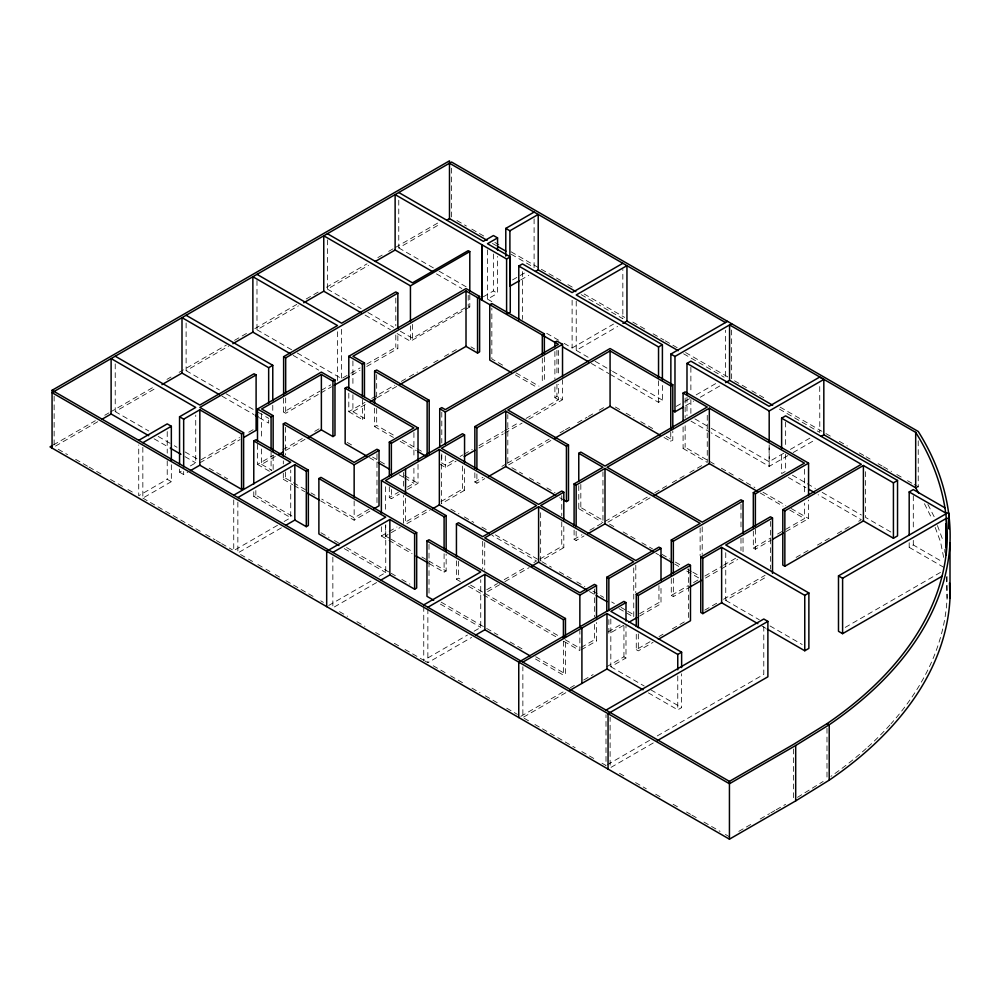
<?xml version="1.0" encoding="UTF-8"?>
<svg xmlns="http://www.w3.org/2000/svg" width="1000" height="1000" viewBox="0 0 1000 1000"><rect width="100%" height="100%" fill="white"/><g stroke="black" fill="none" stroke-linecap="round" stroke-linejoin="round"><path stroke-width="0.75" stroke-dasharray="5 3.75" d="M797.45 797.35L823.138 781.462M53.412 444.925L95.312 420.725M104.775 415.262L108.837 412.925M110.188 412.15L154.8 386.388M166.962 379.363L171.012 377.025M179.125 372.337L226.438 345.025M234.55 340.337L249.425 331.763M254.825 328.638L296.737 304.438M306.2 298.975L318.363 291.95M326.475 287.275L367.025 263.863M377.837 257.613L383.25 254.488M388.663 251.375L394.062 248.25M395.412 247.463L438.675 222.488M55.462 446.112L99.188 420.875M115.225 363.9L115.225 411.613L156.625 387.713M186.112 322.975L186.112 370.688L228.837 346.012M256.988 280.512L256.988 329.762L298.387 305.863M327.4 239.862L327.4 289.113L368.575 265.338M398.762 200.2L398.762 247.913L440.15 224.013M171.337 464.738L171.337 481.662L167.225 479.288L138.725 495.737L138.725 444.95M179.55 469.1L179.55 472.175L182.25 470.625M190.338 465.95L195.725 462.837L195.725 415.125M201.163 459.7L239.5 437.562M248.762 432.212L254.05 429.162M283.625 398.237L283.625 412.088L319.988 391.1M321.337 390.312L330.763 384.875M297.288 353.025L341.613 378.612L349.538 374.038M350.863 373.275L360.112 367.925M366.725 364.113L395.8 347.325L397.85 348.512L397.85 333.125M483.375 296.762L493.45 290.95L497.562 293.325L497.562 256.388M512.525 279.925L526.013 272.15M400.337 331.225L412.5 338.237L468.212 306.062L469.8 306.975L469.8 294.662M199.838 462.837L240.025 439.637M283.625 412.088L285.675 413.275L319.462 393.775M320.825 392.987L331.625 386.75M351.9 375.037L360.012 370.363M366.775 366.463L397.85 348.512M397.1 333.55L410.438 341.25L469.8 306.975M142.838 447.325L142.838 498.113L171.337 481.662M179.55 472.175L183.663 474.55L187.7 472.212M487.488 249.887L487.488 299.137L497.562 293.325M520.688 279.975L528.775 275.3M257.5 444.387L257.5 464.4L273.463 455.175M282.787 449.8L304.075 437.5M314.725 431.35L320.05 428.275M348.8 393.212L348.8 411.688L364.963 402.35M371.7 398.462L394.6 385.238M401.337 381.35L408.075 377.463M409.425 376.675L417.512 372.013M422.9 368.9L428.288 365.788M433.675 362.675L439.062 359.562M444.45 356.45L456.575 349.45M261.613 449L261.613 464.4L276.212 455.962M285.512 450.588L305.438 439.087M352.912 394.75L352.912 411.688L366.375 403.913M377.15 397.688L397.337 386.025M348.8 411.688L362.4 419.538L364.45 418.35L364.45 402.95M253.775 491.737L253.775 496.35L255.837 495.163L292.2 516.163M283.312 473.15L283.312 479.3L285.375 478.113L292.113 482.013M374.625 408.125L374.625 426.587L376.675 425.4L395.525 436.287M564.075 343.35L572.112 347.987L613.488 324.1M576.225 301.112L576.225 350.363L617.6 326.475M277.475 525.337L233.738 550.6L233.738 499.8M284.1 521.512L290.725 517.688L290.725 469.975M239.175 552.2L281.588 527.712M554.888 386.925L554.888 397.7L556.938 396.512L562.525 399.725L562.525 379.725M368.913 509.3L354.15 517.825L321.775 499.137M389.312 486.75L389.312 497.525L398.375 492.287M407.438 487.05L413.913 483.312L413.913 466.388M453.387 460.363L445.312 465.025L441.788 462.987L441.788 453.762M460.125 456.475L462.812 454.925M464.162 454.15L472.238 449.487M478.975 445.6L503.212 431.6M504.55 430.825L519.362 422.275M526.1 418.387L558.413 399.725L558.413 384.338M439.725 464.175L445.312 467.4L456.087 461.175M478.988 447.962L503.25 433.95M504.588 433.175L522.112 423.062M528.837 419.175L562.525 399.725M320.737 500.913L354.15 520.2L369.862 511.125M389.312 497.525L391.362 498.713L399.363 494.087M407.362 489.475L418.025 483.312L418.025 463.3M381.362 526.75L381.362 535.988L387.875 532.225M389.175 531.475L396.987 526.962M426.3 510.037L403.5 523.2L403.5 495.5M441.05 501.525L462.512 489.137L464.562 490.325L464.562 465.7M474.85 472.775L474.85 482.013L482.962 477.325M501.887 466.4L505.95 464.05M507.3 463.275L549.225 439.075M560.037 432.825L564.1 430.487M565.45 429.7L572.212 425.8M577.612 422.675L587.087 417.212M588.438 416.438L593.85 413.312M599.25 410.188L604.663 407.062M385.475 525.212L385.475 535.988L400.2 527.487M406.9 523.612L429.888 510.337M464.562 490.325L441.413 503.688L441.413 454.438M474.85 482.013L476.9 483.2L484.775 478.65M550.875 440.5L507.812 465.35L507.812 414.562M328.738 605.45L372.475 580.188M379.113 576.362L385.737 572.537L385.737 524.825M676.188 406.4L684.188 401.788M685.512 401.025L689.513 398.713M696.162 394.875L718.8 381.8M376.587 582.562L332.85 607.825L332.85 553.95M685.638 405.7L693.625 401.087M700.275 397.238L721.587 384.938M429.412 563.725L444.1 572.2L446.15 571.013L446.15 554.087M664.013 437.45L670.75 441.35L672.8 440.163L672.8 430.925M456.438 560.85L456.438 579.325L458.488 578.138L461.175 579.688M578.775 485.613L578.775 508.7L580.825 507.512L603.663 520.688M683.088 426.925L683.088 448.475L685.138 447.287L716 465.1M486.712 589.763L497.488 583.538M504.212 579.65L525.763 567.212M533.85 562.55L536.538 560.988L492 535.275M539.888 559.062L561.75 546.438L563.812 547.625L563.812 524.538M574.1 530.075L574.1 539.312L581.962 534.763M589.837 530.225L602.95 522.65L602.95 471.863M605 521.462L648.062 496.613M654.788 492.725L666.9 485.737M672.275 482.625L684.388 475.637M689.775 472.525L701.875 465.538M499.538 584.725L484.725 593.288L559.763 636.6M504.925 581.613L529.175 567.625M563.812 547.625L540.65 560.988L540.65 510.2M574.1 539.312L576.15 540.5L584.025 535.95M650.113 497.8L607.062 522.65L615.1 527.3M405.037 649.488L423.75 660.3L467.488 635.037M474.113 631.213L480.737 627.388L480.737 579.675M783.725 453.237L769.075 461.7L711.1 428.237M790.387 449.4L810.375 437.85M424.775 660.888L427.863 662.675L471.6 637.413M787.837 455.613L769.188 466.388L711.25 432.85M793.175 452.537L814.488 440.225M581.188 647.438L594.462 639.775L596.512 640.962L596.512 622.5M608.138 631.875L621.613 624.1M639.65 613.688L658.95 602.55L661 603.737L661 585.262M671.287 578.5L671.287 595.425L688.337 585.575M693.575 582.55L700.138 578.763M704.875 576.038L722.262 566M723.6 565.225L735.638 558.275M753.325 531.125L753.325 548.062L770.812 537.962M777.537 534.075L784.275 530.188M785.612 529.412L804.45 518.538L804.45 503.15M581.138 649.837L596.512 640.962M623.562 625.35L608.85 633.837L608.85 616.912M639.612 616.087L661 603.737M671.287 595.425L673.337 596.613L688.088 588.1M705.512 578.038L720.25 569.525M721.6 568.75L737.675 559.462M753.325 548.062L755.375 549.25L771.338 540.037M785.962 531.587L808.562 518.538L808.562 500.075M535.45 658.975L563.413 675.113L565.462 673.938L565.462 640.075M520.812 716.338L563.663 691.587M570.363 687.725L574.375 685.4M583.75 679.987L593.125 674.575M606.525 666.85L623.938 656.8L625.988 657.987L625.988 625.662M636.275 634.288L636.275 649.675L650.975 641.175M659 636.55L663.012 634.237M672.375 628.825L684.412 621.875M704.775 610.125L716.85 603.15M723.55 599.288L765.1 575.3M796.112 557.388L808.1 550.475M817.412 545.087L829.4 538.175M837.387 533.562L849.362 526.638M858.688 521.263L861.35 519.725L818.112 494.7M565.812 692.725L522.863 717.525L522.863 666.737M610.825 619.025L610.825 666.737L625.988 657.987M636.275 649.675L638.325 650.863L653.037 642.362M725.75 552.675L725.75 600.388L767.175 576.475M909.188 542.737L909.188 547.35L913.3 544.975L942.188 561.65M648.375 692.875L677.763 709.837L681.625 707.613L681.625 673.75M607.35 764.737L650.5 739.825M657.25 735.925L763.787 674.412L763.787 626.7M845.212 627.413L940.638 572.312M653.263 742.975L610.112 767.887L610.112 717.1M738.787 831.375L750.825 824.438M760.175 819.038L769.538 813.625M770.875 812.862L774.887 810.537M776.213 809.775L785.575 804.362M610.163 374.338L658.538 402.35L662.4 400.125L662.4 383.188M915.688 487.775L918.238 486.875L918.238 440.712M456.95 220.562L466.425 226.025M471.838 229.15L486.712 237.738M494.837 242.425L498.888 244.775M511.062 251.8L562.475 281.475M567.888 284.6L574.65 288.512M584.125 293.975L624.7 317.413M632.825 322.1L645 329.125M653.112 333.812L663.938 340.062M665.288 340.838L677.463 347.875M685.588 352.55L727.525 376.763L725.462 377.95L725.462 330.25M746.45 387.7L731.637 379.137L731.637 328.35M751.85 390.812L763.975 397.812M780.15 407.15L821.925 431.275M825.962 433.6L832.65 437.463M839.338 441.325L847.362 445.962M859.4 452.912L864.75 456M866.087 456.763L870.1 459.087M878.125 463.713L882.138 466.037M883.475 466.8L891.5 471.438M896.838 474.525L902.188 477.612M907.537 480.7L912.887 483.787M914.225 484.562L918.238 486.875M492.463 243.438L496.5 245.763M511.275 254.288L534.1 267.475L534.1 218.225M581.2 294.662L622.837 318.7L622.837 269.45M683.625 353.8L724.112 377.175M779.4 409.1L819.8 432.413L819.712 384.762M398.762 247.913L433.688 268.075M439.062 271.175L467.262 287.45M487.488 299.137L492.85 302.225M546.688 333.312L558.725 340.262M576.225 350.363L588.337 357.362M595.075 361.25L611.237 370.575M612.575 371.35L662.4 400.125M694.925 418.9L709.75 427.463M792.4 475.175L805.925 482.987M807.288 483.762L815.4 488.45M822.163 492.362L861.4 515.013M890.85 532.013L865.462 517.35L865.462 468.1M436.463 273.875L461.8 288.5M909.188 547.35L944.575 567.775M615.413 407.025L620.75 410.1M626.087 413.188L634.1 417.812M640.775 421.662L652.788 428.6M666.125 436.3L672.8 440.163M721.363 468.2L733.438 475.163M738.8 478.263L754.9 487.562M762.95 492.2L785.763 505.375M791.125 508.475L808.562 518.538M683.088 448.475L707.262 462.425L707.262 413.175M760.238 493.013L783.012 506.163M789.712 510.025L804.45 518.538M470.962 346.863L474.663 349M502.6 365.138L491.838 358.913L491.838 308.125M516.075 372.912L538.962 386.125M515.363 374.875L536.912 387.312M554.888 397.7L558.413 399.725M327.4 289.113L361.163 308.6M367.925 312.5L393.587 327.325M365.1 315.075L390.438 329.7M511.863 467.688L522.65 473.913M529.388 477.812L540.175 484.038M546.912 487.925L555.013 492.6M623.138 531.938L635.2 538.9M641.9 542.762L652.613 548.95M662 554.375L670.037 559.012M675.4 562.112L680.75 565.2M687.45 569.062L691.475 571.388M692.812 572.163L698.175 575.262M559.688 497.675L563.737 500.012M578.775 508.7L602.95 522.65M655.925 553.237L658.6 554.788M674.675 564.062L678.7 566.388M686.737 571.025L698.8 577.987M256.988 329.762L291.913 349.925M725.75 600.388L759.262 619.75M769.987 625.938L802.175 644.513M293.175 355.4L318.688 370.125M761.862 625.988L765.875 628.312M352.912 411.688L364.45 418.35M402.262 440.175L415.725 447.95M417.075 448.725L423.812 452.612M374.625 426.587L393.475 437.475M400.2 441.362L416.362 450.688M347.2 442.425L353.888 446.275M372.587 457.075L385.95 464.8M404.663 475.6L418.025 483.312M369.412 457.625L377.512 462.287M399.087 474.75L403.125 477.088M404.475 477.863L413.913 483.312M450.85 509.15L458.95 513.825M464.35 516.938L473.8 522.4M481.9 527.075L488.65 530.975M495.4 534.862L538.6 559.8M542 561.763L551.375 567.175M559.412 571.825L571.475 578.787M576.838 581.875L584.875 586.525M592.913 591.163L603.625 597.35M611.675 601.987L614.35 603.538M621.05 607.413L626.413 610.5M627.75 611.275L634.45 615.138M589.513 591.575L594.875 594.675M618.987 608.6L633.737 617.1L633.737 566.312M186.112 370.688L219.438 389.925M226.112 393.775L256.775 411.488M258.113 412.262L268.775 418.413M222 396.15L254 414.625M259.337 417.713L268.663 423.1L268.663 416.938M261.613 464.4L271.863 470.325M293.463 482.788L305.6 489.8M310.988 492.912L315.038 495.25M385.475 535.988L389.525 538.312M390.875 539.1L412.45 551.55M421.887 557L427.275 560.112M428.625 560.887L446.15 571.013M470.588 585.112L482.675 592.1M565.125 639.7L579.862 648.213M610.825 666.737L644.225 686.012M650.9 689.875L681.625 707.613M257.5 464.4L269.862 471.538M283.312 479.3L292.675 484.7M294.012 485.475L304.7 491.65M381.362 535.988L412.062 553.713M456.438 579.325L460.462 581.65M468.512 586.3L481.925 594.038M483.263 594.812L557.05 637.413M563.763 641.287L579.862 650.588L579.862 630.575M115.225 411.613L148.8 431M158.2 436.425L172.975 444.95M174.312 445.725L177 447.275M185.062 451.938L197.15 458.913M209.125 468.2L227.7 478.925M320.95 532.762L329.038 537.425M334.425 540.538L338.475 542.875M346.562 547.55L389.712 572.463M391.062 573.237L396.45 576.35M401.85 579.462L409.938 584.138M441.175 602.175L497.912 634.938M510.075 641.95L522.238 648.975M535.75 656.775L565.462 673.938M154.088 438.8L168.863 447.325M184.975 456.637L195.725 462.837M253.775 496.35L290.725 517.688M344.288 548.612L385.737 572.537M440.412 604.1L480.737 627.388M58.175 449.237L67.575 454.663M75.625 459.312L87.713 466.287M89.05 467.062L101.137 474.038M110.538 479.462L122.613 486.438M127.987 489.538L133.363 492.638M142.838 498.113L200.312 531.3M205.662 534.388L215.025 539.788M216.363 540.562L220.362 542.875M221.7 543.65L232.4 549.825M240.525 554.513L247.2 558.375M248.538 559.138L252.55 561.462M257.9 564.55L264.575 568.4M265.912 569.175L269.925 571.487M275.275 574.575L280.625 577.663M285.963 580.75L315.375 597.725M320.725 600.812L323.387 602.362M339.538 611.675L347.562 616.312M356.912 621.712L364.938 626.337M375.625 632.513L379.637 634.825M394.338 643.325L399.688 646.4M433.2 665.763L445.238 672.7M450.588 675.788L462.612 682.738M471.975 688.138L479.988 692.763M485.337 695.85L497.362 702.8M506.725 708.2L517.413 714.375M524.2 718.3L529.575 721.388M534.938 724.488L575.163 747.712M581.862 751.587L593.925 758.55M601.975 763.2L606 765.512L606 714.725M619.5 773.312L626.2 777.175M635.588 782.6L646.312 788.787M655.688 794.212L661.05 797.312M673.125 804.275L678.487 807.375M686.525 812.013L690.55 814.338M691.888 815.113L698.6 818.975M703.962 822.075L720.05 831.363M725.413 834.463L729.438 836.787M591.35 363.45L608.825 373.562M691.025 421.15L709.887 432.075M788.388 477.488L805.95 487.663M927.913 504.45L934.2 516.838M924.45 503.713L931.925 518.7M937.45 525.588L943.425 541.65M935.163 527.4L940.55 541.912L943.9 558.612M946.388 576.838L947.087 598.138A507.85 293.2 0 0 1 891.012 723.75M947.087 576.587L947.087 598.138M944.812 549.312L944.812 552.388M913.3 495.725L913.3 529.587M913.3 540.363L913.3 544.975M826.988 728.288L826.988 779.075M804.45 469.288L804.45 493.913M793.6 748.95L793.6 799.737M785.638 422.013L785.638 448.188M785.638 454.338L785.638 471.262L781.625 473.587L781.625 452.038M770.462 521.413L770.462 569.125M769.188 444.837L769.188 466.388L769.075 444.775M755.375 529.237L755.375 549.25M743.037 537.9L743.037 551.75M740.987 504.4L740.987 530.562M740.987 538.25L740.987 550.562M702.2 526.788L702.2 554.487M700.138 527.975L700.138 555.675M690.875 367.312L690.875 391.938M690.875 399.625L690.875 413.488M688.425 568.775L688.425 619.562M686.988 397.262L686.988 415.725M685.138 398.038L685.138 418.038M685.138 425.737L685.138 447.287M677.763 675.975L677.763 709.837M673.337 578.138L673.337 596.613M670.75 432.113L670.75 441.35M658.95 585.612L658.95 602.55M658.538 380.8L658.538 402.35M638.325 633.925L638.325 650.863M635.788 565.125L635.788 592.837M623.938 626.013L623.938 656.8M594.462 588.987L594.462 616.7M594.462 624.388L594.462 639.775M580.825 484.425L580.825 507.512M576.15 531.263L576.15 540.5M572.112 300.275L572.112 347.987M563.413 641.263L563.413 675.113M561.75 495.65L561.75 515.65M561.75 521.812L561.75 546.438M558.413 350.475L558.413 376.65M556.938 350.337L556.938 376.5M556.938 384.2L556.938 396.512M554.888 351.525L554.888 379.225M544.35 356.912L544.35 383.075M542.3 358.1L542.3 384.263M522.463 271.613L522.6 319.4M493.45 254.013L493.45 290.95M484.725 542.487L484.725 570.2M482.675 541.312L482.675 569.012M476.9 473.963L476.9 483.2M468.212 295.287L468.212 306.062M462.512 466.05L462.512 489.137M458.488 561.213L458.488 578.138M451.55 168.188L451.55 217.438M445.312 455.8L445.312 467.4M444.1 553.737L444.1 572.2M441.788 412.2L441.788 442.987M429.012 544.362L429.012 595.15M427.863 608.8L427.863 662.675M423.75 606.425L423.75 660.3M413.913 432.525L413.913 458.688M412.5 324.387L412.5 338.237M410.438 325.863L410.438 341.25M405.55 498.225L405.55 524.388M403.5 472.413L403.5 489.35M395.8 298.075L395.8 325.775M395.8 335.012L395.8 347.325M391.362 489.475L391.362 498.713M385.475 486.737L385.475 512.9M376.975 453.85L376.975 503.1M376.675 374.613L376.675 397.7M376.675 408.475L376.675 425.4M362.4 399.525L362.4 419.538M354.15 500.887L354.15 520.2M352.912 360.887L352.912 387.062M341.613 329.363L341.613 378.612M337.5 331.737L337.5 380.988M285.675 397.887L285.675 413.275M285.375 427.325L285.375 455.025M285.375 471.962L285.375 478.113M283.312 460.838L283.312 463.913M273.15 455.675L273.15 469.525M272.775 405.337L272.775 413.025M271.087 452.238L271.087 470.712M261.613 413.612L261.613 439.775M255.837 490.55L255.837 495.163M237.85 502.175L237.85 552.975M183.663 471.475L183.663 474.55M167.225 431.575L167.225 453.125M167.225 460.825L167.225 479.288M54.138 396.087L54.138 446.912M889.987 724.887A507.85 293.2 0 0 1 867.325 747.525M866.175 748.55A507.85 293.2 0 0 1 830.9 776.375"/><path stroke-width="1.5" d="M772.663 405.213L729.575 380.325L729.575 324.925L915.688 432.375C936.462 465.2 948.688 503.675 947.087 542.725A507.85 293.2 0 0 1 826.988 723.675L793.6 744.338L729.438 781.375L52.062 390.3L52.062 448.075M795.688 745.5L829.212 724.762A510.763 294.887 0 0 0 950 542.775C951.612 503.35 939.212 464.6 918.238 431.475L451.55 162.025L52.062 392.675L729.438 783.75L795.688 745.5L795.688 800.9L729.438 839.163L50 446.887L52.062 445.7M795.688 800.9L829.212 780.163A510.763 294.887 0 0 0 950 598.175L950 542.775M52.062 390.3L449.487 160.837L449.487 218.625L487.1 240.338M101.838 419.338L111.112 413.988L148.713 435.7M161.962 384.625L182 373.062L219.325 394.613M232.85 343.7L252.875 332.137L290.487 353.85M303.738 302.775L323.762 291.212L361.1 312.762M375.213 261.512L395.125 250.012L432.463 271.562M446.812 220.162L449.487 218.625M138.725 440.337L167.225 423.888L171.337 426.262L171.337 460.112M179.55 464.475L179.55 416.775L195.725 407.438L111.112 358.575L111.112 413.988M283.625 395.163L283.625 356.688L337.5 325.575L252.875 276.725L252.875 332.137M505.788 256.125L505.788 228.412L534.1 212.075M244.05 437.312L256.1 430.35L256.1 374.95L199.838 407.438L243.612 432.713L243.612 488.113L241.562 489.3L199.838 465.213L190.4 470.662M182 373.062L182 317.65L268.663 367.688L272.775 365.325L272.775 400.712M283.625 356.688L285.675 357.875L397.85 293.113L397.85 328.5M323.762 291.212L323.762 235.8L410.438 285.837L469.8 251.575L469.8 291.588M142.838 442.713L171.337 426.262M179.55 416.775L183.663 419.15L199.838 409.8L241.562 433.888L243.612 432.713M497.562 250.225L497.562 237.913L487.488 243.725L510.262 256.875L510.262 312.288L507.825 313.7M505.788 228.412L509.9 230.787L538.212 214.45L538.212 269.85L575.825 291.562M506.6 312.863L506.6 259L510.262 256.875M257.5 441.312L257.5 408.988L321.375 372.1L334.975 379.963L334.975 435.363L332.925 436.55L321.375 429.888L308.1 437.55M348.8 388.6L348.8 356.275L466.012 288.6L479.613 296.45L479.613 351.863L477.55 353.05L466.012 346.388L400.037 384.475M334.975 379.963L332.925 381.15L321.375 374.475L261.613 408.988L273.15 415.65L273.15 451.05M479.613 296.45L477.55 297.638L466.012 290.975L352.912 356.275L364.45 362.938L364.45 396.8M518.787 319.913L518.787 266.05L522.463 263.925L572.112 292.587L622.837 263.3M257.5 408.988L271.087 416.838L273.15 415.65M348.8 356.275L362.4 364.125L364.45 362.938M334.338 385.188L349.2 376.6M519.338 280.75L509.9 286.2L509.9 230.787M535.525 271.413L538.212 269.85M253.775 484.038L253.775 440.95L255.837 439.762L308.35 470.087L308.35 525.487L306.3 526.675L294.837 520.062L285.562 525.425M283.312 456.213L283.312 423.9L285.375 422.713L354.15 462.413L376.975 449.237L379.025 450.425L379.025 505.825L373.787 508.85M366.725 456.062L345.15 443.612L345.15 388.2L347.2 387.013L418.025 427.912L418.025 460.225M374.625 403.5L374.625 371.188L376.675 370L429.188 400.312L429.188 454.188M511.325 372.537L489.775 360.1L489.775 304.7L491.838 303.512L544.35 333.837L544.35 353.837M278.875 454.425L282.863 452.125M370.412 401.575L375.8 398.462M233.738 495.188L290.725 462.287L253.775 440.95M237.85 497.562L294.837 464.663L306.3 471.275L308.35 470.087M374.625 371.188L427.137 401.5L429.188 400.312M489.775 304.7L542.3 335.012L544.35 333.837M338.938 545.525L318.888 533.95L318.888 478.537L320.95 477.35L416.675 532.625L416.675 588.025L414.625 589.212L389.85 574.913L380.575 580.275M439.725 447.25L439.725 408.775L441.788 407.587L445.312 409.625L558.413 344.325L554.888 342.287L554.888 346.9M554.888 342.287L556.938 341.1L562.525 344.325L562.525 376.65M389.312 475.975L389.312 442.113L413.913 427.912L345.15 388.2M439.725 408.775L445.312 412L562.525 344.325M283.312 423.9L354.15 464.787L379.025 450.425M389.312 442.113L391.362 443.3L418.025 427.912M622.938 323.387L626.95 321.075L678.225 350.688M381.362 512.9L381.362 480.575L462.512 433.725L464.562 434.913L464.562 462.625M474.85 468.162L474.85 426.6L610.075 348.537L672.8 384.75L672.8 427.85M456.438 556.237L456.438 523.925L458.488 522.737L482.675 536.688L536.538 505.588L439.35 449.475L385.475 480.575L446.15 515.612L446.15 551.013M464.562 434.913L441.413 448.288L538.6 504.4L561.75 491.025L563.812 492.212L563.812 519.925M474.85 426.6L476.9 427.788L505.763 411.138L566.438 446.163L568.488 444.975L568.488 500.387L566.438 501.575L563.737 500.012M672.8 384.75L670.75 385.938L610.075 350.913L507.812 409.95L568.488 444.975M464.175 456.512L474.95 450.288M670.863 384.85L670.863 354.075L727.525 321.362M332.85 552.413L389.85 519.513L414.625 533.812L416.675 532.625M670.863 354.075L674.975 356.45L731.637 323.738M432.587 508.787L439.35 504.875L489.3 533.713M488.713 476.388L505.763 466.538L555.65 495.35M554.9 438.162L610.075 406.312L659.963 435.112M686.988 394.188L686.988 363.4L690.875 361.15L769.075 406.3L819.712 377.062L823.825 379.438L823.825 434.837M381.362 480.575L444.1 516.8L446.15 515.612M433.688 600.225L426.962 596.337L426.962 540.938L429.012 539.75L565.462 618.525L565.462 637M578.775 480.988L578.775 453.288L580.825 452.1L605 466.062L707.262 407.025L683.088 393.062L683.088 420.763M683.088 393.062L685.138 391.875L808.562 463.137L808.562 495.45M682.962 407.238L674.975 411.85L672.9 410.675L674.975 411.85L674.975 356.45M725.575 382.638L729.575 380.325M574.1 525.462L574.1 483.9L602.95 467.25L578.775 453.288M606.8 611.112L606.8 577.25L633.737 561.7L538.6 506.775L484.725 537.875L579.862 592.8L594.462 584.375L596.512 585.562L596.512 617.875M563.812 492.212L540.65 505.588L635.788 560.513L658.95 547.137L661 548.325L661 580.65M574.1 483.9L576.15 485.087L605 468.438L700.138 523.362L671.287 540.013L671.287 575.413M753.325 528.05L753.325 492.65L804.45 463.137L709.325 408.212L607.062 467.25L702.2 522.175L740.987 499.775L743.037 500.962L743.037 533.288M423.75 604.888L480.737 571.987L426.962 540.938M427.863 607.263L484.85 574.362L563.413 619.712L565.462 618.525M769.188 441.763L769.188 410.975L823.825 379.438M781.625 418.175L785.638 415.863L897.537 480.462L897.537 535.875L893.425 538.25L863.4 520.913L784.85 566.263L782.8 565.075L782.8 509.675L861.35 464.325L781.625 418.175L781.625 448.963M531.862 566.062L538.6 562.175L586.838 590.025M587.95 533.688L605 523.837L653.238 551.688M654.15 495.462L709.325 463.612L757.55 491.463M475.575 635.125L484.85 629.763L530.125 655.9M821.15 436.388L823.913 434.787L915.688 487.775L918.612 493.088M456.438 523.925L579.862 595.175L596.512 585.562M606.8 577.25L608.85 578.438L661 548.325M671.287 540.013L673.337 541.2L743.037 500.962M753.325 492.65L755.375 493.837L808.562 463.137M636.275 626.587L636.275 594.263L688.425 564.163L690.475 565.35L690.475 620.75L658.388 639.275M757.837 623.663L721.637 602.762L702.812 613.625L700.763 612.438L700.763 557.038L770.462 516.8L772.513 517.987L772.513 573.387M522.863 662.113L606.975 613.562L677.763 654.425L681.625 652.2L681.625 667.6M625.988 621.05L625.988 602.575L610.825 611.337L681.625 652.2M636.275 594.263L638.325 595.45L690.475 565.35M700.763 557.038L702.812 558.225L721.637 547.362L804.762 595.35L808.875 592.975L808.875 648.388L804.762 650.763L767.225 629.087M772.513 517.987L725.75 544.987L808.875 592.975M782.8 509.675L784.85 510.863L863.4 465.513L893.425 482.837L897.537 480.462M628.913 622.263L636.938 617.625M689.425 587.325L701.488 580.363M772.663 539.263L783.3 533.125M909.188 535.037L909.188 491.95L913.3 489.575L944.812 507.762M569.837 690.4L606.975 668.962L643.037 689.788M606 710.113L763.787 619.012L767.887 621.4L767.887 676.8L657.312 740.638M942.25 576.138L842.6 633.663L838.487 631.287L838.487 575.887L946.025 513.8M767.887 621.4L608.05 713.675L608.05 769.075M838.487 575.887L842.6 578.263L946.287 518.4L949.2 518.312L949.2 529.087M518.787 266.05L658.538 346.938L662.4 344.712L662.4 380.112M826.988 723.675L829.212 724.762L829.212 780.163M449.487 163.212L725.462 322.55M497.562 237.913L493.45 235.538L483.375 241.35L398.762 192.5M497.837 246.537L505.9 251.188M662.4 344.712L576.225 294.962L626.95 265.675L626.95 321.075M909.188 491.95L945.888 513.125L948.8 513.038L948.8 528.438M469.8 251.575L468.212 250.662L412.5 282.838L327.4 233.7M479.137 298.512L490.938 305.338M397.85 293.113L395.8 291.925L341.613 323.2L256.988 274.35M659.938 555.562L672 562.525M186.112 315.275L272.775 365.325M417.713 451.463L425.788 456.138M256.1 374.95L254.05 373.762L199.838 405.062L115.225 356.2M625.988 602.575L623.938 601.388L518.75 662.113L518.75 717.525M378.862 463.075L389.65 469.3M596.213 595.45L606.938 601.638M255.338 415.4L258 416.938M318.888 478.537L385.737 517.137L326.688 551.225L326.688 606.638M307.375 493.188L319.4 500.138M416.075 556.013L428.088 562.95M170.2 448.1L180.95 454.312M506.6 259L395.125 194.6L395.125 250.012M686.988 363.4L769.188 410.975M542.975 335.45L555.062 342.45M563.125 347.125L588.663 361.9M808.65 489.225L814.05 492.35M949.5 582.888L950 598.175M946.287 518.4L946.287 555.337M946.025 524.575L946.025 547.663M945.888 523.9L945.888 546.987M915.688 432.375L915.688 487.775M893.425 482.837L893.425 538.25M863.4 465.513L863.4 520.913M842.6 578.263L842.6 633.663M804.762 595.35L804.762 650.763M784.85 510.863L784.85 566.263M755.375 493.837L755.375 526.163M729.438 781.375L729.438 839.163M721.637 547.362L721.637 602.762M709.325 408.212L709.325 463.612M702.812 558.225L702.812 613.625M677.763 654.425L677.763 669.825M673.337 541.2L673.337 573.525M670.75 385.938L670.75 429.038M658.538 346.938L658.538 377.725M638.325 595.45L638.325 627.775M610.075 350.913L610.075 406.312M608.85 578.438L608.85 610.763M606.975 613.562L606.975 668.962M605 468.438L605 523.837M581.912 628.025L581.912 683.425M579.862 595.175L579.862 627.5M576.15 485.087L576.15 526.65M566.438 446.163L566.438 501.575M563.413 619.712L563.413 638.188M542.3 335.012L542.3 355.025M538.6 506.775L538.6 562.175M505.763 411.138L505.763 466.538M484.85 574.362L484.85 629.763M477.55 297.638L477.55 353.05M476.9 427.788L476.9 469.35M466.012 290.975L466.012 346.388M445.312 412L445.312 444.312M444.1 516.8L444.1 549.113M439.35 449.475L439.35 504.875M427.137 401.5L427.137 455.375M414.625 533.812L414.625 589.212M410.438 285.837L410.438 321.238M405.55 468.988L405.55 493.612M391.362 443.3L391.362 475.625M389.85 519.513L389.85 574.913M362.4 364.125L362.4 396.45M354.15 464.787L354.15 497.113M332.925 381.15L332.925 436.55M321.375 374.475L321.375 429.888M306.3 471.275L306.3 526.675M294.837 464.663L294.837 520.062M285.675 357.875L285.675 393.263M271.087 416.838L271.087 449.162M268.663 367.688L268.663 403.088M241.562 433.888L241.562 489.3M199.838 409.8L199.838 465.213M183.663 419.15L183.663 466.85M481.8 300.05L481.8 244.638L481.8 300.05"/></g></svg>
